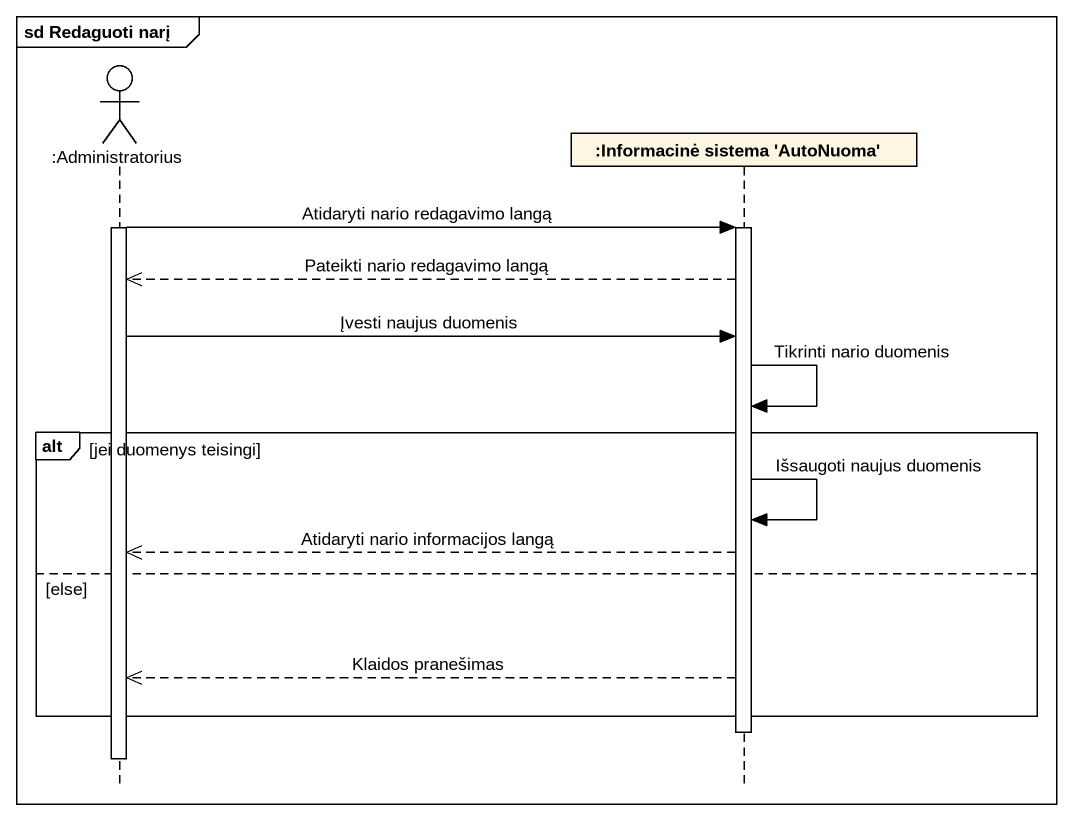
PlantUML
@startuml
mainframe sd Redaguoti narį
hide footbox
actor ":Administratorius" as Administratorius
participant ":Informacinė sistema 'AutoNuoma'" as Informacinė_sistema

activate Administratorius
Administratorius -> Informacinė_sistema : Atidaryti nario redagavimo langą
activate Informacinė_sistema
Informacinė_sistema -->> Administratorius : Pateikti nario redagavimo langą
Administratorius -> Informacinė_sistema : Įvesti naujus duomenis
Informacinė_sistema -> Informacinė_sistema : Tikrinti nario duomenis
alt jei duomenys teisingi
  Informacinė_sistema -> Informacinė_sistema : Išsaugoti naujus duomenis
  Informacinė_sistema -->> Administratorius : Atidaryti nario informacijos langą
else else
  Informacinė_sistema -->> Administratorius : Klaidos pranešimas
end
deactivate Informacinė_sistema
deactivate Administratorius
@enduml
